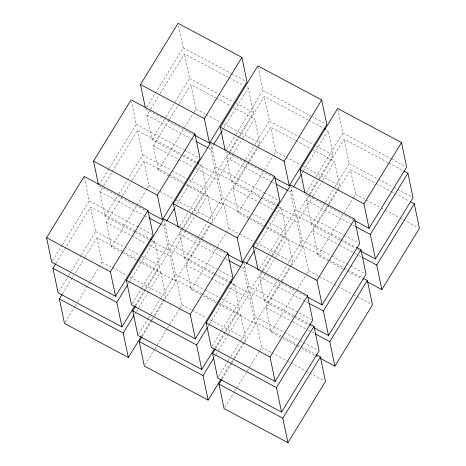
<?xml version="1.0" encoding="UTF-8"?>
<svg xmlns="http://www.w3.org/2000/svg" width="466" height="466" viewBox="0 0 466 466"><rect width="100%" height="100%" fill="white"/><g stroke="black" fill="none" stroke-linecap="round" stroke-linejoin="round"><path stroke-width="0.35" stroke-dasharray="2.33 1.75" d="M52.454 260.943L61.943 245.477M62.322 244.86L89.262 200.928L84.142 176.428M108.898 168.913L98.652 185.614L146.534 211.174M109.277 168.29L136.218 124.364L131.54 101.967M146.749 107.197L183.179 47.8L178.35 24.698M56.013 263.354L90.544 207.055L134.592 230.565M135.058 232.26L105.054 216.241L99.934 191.742L103.347 186.173M103.726 185.555L137.499 130.492L180.913 153.663M182.014 155.696L152.009 139.678L146.889 115.178L150.308 109.609M150.687 108.992L159.791 94.144M160.17 93.52L184.454 53.928L228.509 77.438M58.856 291.57L68.339 276.099M68.718 275.482L70.995 271.771M71.374 271.154L80.863 255.683M81.241 255.065L95.658 231.555L90.544 207.055M105.054 216.241L118.335 194.59M118.714 193.967L142.619 154.992L137.499 130.492M152.009 139.678L165.669 117.403M166.047 116.785L174.773 102.555M175.158 101.938L189.575 78.428L184.454 53.928M62.409 293.982L72.277 277.893M72.655 277.276L73.797 275.423M75.311 272.948L84.8 257.477M85.179 256.859L96.94 237.677L121.842 250.97M122.942 253.003L111.45 246.869L106.33 222.369L122.267 196.384M122.645 195.761L131.756 180.913M132.134 180.295L143.895 161.114L168.797 174.406M183.307 183.592L158.405 170.306L153.291 145.806L169.228 119.82M169.607 119.197L178.711 104.349M179.09 103.732L190.856 84.55L215.752 97.843M65.252 322.192L74.741 306.727M75.119 306.11L77.397 302.399M77.775 301.776L89.915 281.977M90.293 281.359L102.06 262.183L96.94 237.677M111.45 246.869L149.015 185.619L143.895 161.114M158.405 170.306L184.21 128.232M184.588 127.614L193.693 112.766M194.077 112.149L195.97 109.05L190.856 84.55M128.202 283.823L129.344 281.965M129.723 281.348L154.386 241.132L152.469 240.107M151.66 241.12L168.896 250.318L163.776 225.818L166.432 221.49M175.158 207.259L176.678 204.784M177.057 204.166L201.341 164.568L199.425 163.543M198.615 164.556L215.851 173.754L210.731 149.254L213.387 144.92M222.119 130.696L223.633 128.22M224.012 127.597L248.296 88.004L245.745 86.641M132.257 303.541L141.746 288.07M142.124 287.452L169.065 243.526L164.242 220.424M179.596 226.354L178.455 228.212L226.336 253.772M179.975 225.736L188.701 211.506M189.08 210.888L216.02 166.962L211.343 144.559M226.552 149.79L235.656 134.942M236.041 134.325L262.981 90.398L258.152 67.296M135.216 305.23L159.506 265.632L154.386 241.132M168.896 250.318L191.66 213.195M192.039 212.578L206.461 189.068L201.341 164.568M215.851 173.754L229.132 152.102M229.511 151.479L253.417 112.504L248.296 88.004M135.816 305.952L145.683 289.864M146.062 289.246L170.346 249.648L214.395 273.163M213.585 274.171L184.856 258.84L179.736 234.34L183.15 228.771M183.534 228.148L217.302 173.084L260.715 196.256M260.541 197.607L231.812 182.276L226.692 157.77L230.111 152.207M230.489 151.584L239.594 136.736M239.973 136.119L264.257 96.52L308.311 120.036M134.598 314.445L136.119 311.97M136.497 311.352L138.396 308.259M138.775 307.642L160.782 271.76L139.713 260.511M138.903 261.519L175.292 280.946L170.172 256.446L186.109 230.46M186.493 229.837L195.598 214.989M195.976 214.372L207.737 195.19L186.674 183.948M186.499 185.299L222.247 204.382L217.133 179.882L233.07 153.897M233.449 153.273L242.553 138.425M242.932 137.808L254.698 118.626L233.629 107.384M138.658 334.163L148.141 318.697M148.526 318.08L150.798 314.364M151.182 313.746L160.665 298.281M161.044 297.663L175.466 274.148L170.346 249.648M184.856 258.84L198.137 237.182M198.516 236.565L207.62 221.717M207.999 221.1L222.422 197.584L217.302 173.084M231.812 182.276L245.471 160.001M245.85 159.384L254.582 145.153M254.96 144.536L269.377 121.02L264.257 96.52M141.617 335.852L151.1 320.387M151.485 319.769L153.757 316.059M154.141 315.435L165.902 296.26L160.782 271.76M175.292 280.946L201.096 238.872M201.475 238.254L212.857 219.696L207.737 195.19M222.247 204.382L248.43 161.69M248.809 161.073L257.541 146.842M257.919 146.225L259.812 143.132L254.698 118.626M142.212 336.58L152.079 320.492M152.458 319.874L153.599 318.016M155.114 315.54L164.603 300.075M164.981 299.457L176.742 280.276L201.644 293.568M200.829 294.576L191.252 289.462L186.132 264.962L202.069 238.976M202.454 238.359L211.558 223.511M211.937 222.894L223.697 203.712L248.599 216.999M263.109 226.191L238.208 212.898L233.093 188.398L249.03 162.413M249.409 161.795L258.135 147.565M258.514 146.947L270.659 127.148L295.555 140.435M145.054 364.791L154.543 349.325M154.922 348.702L156.821 345.609M157.199 344.991L167.061 328.909M167.445 328.285L169.339 325.192M169.717 324.575L179.585 308.486M179.963 307.869L181.862 304.776L176.742 280.276M191.252 289.462L217.436 246.776M217.814 246.153L228.818 228.212L223.697 203.712M238.208 212.898L264.012 170.83M264.391 170.207L273.501 155.359M273.88 154.741L275.773 151.648L270.659 127.148M208.005 326.416L209.147 324.563M209.525 323.94L234.188 283.724L232.272 282.705M231.462 283.712L248.698 292.916L243.578 268.416L246.234 264.082M254.96 249.852L256.481 247.376M256.859 246.759L281.144 207.16L279.227 206.141M278.418 207.149L295.654 216.352L290.534 191.852L293.19 187.518M301.921 173.288L303.057 171.43M303.436 170.812L328.099 130.596L326.188 129.577M212.065 346.133L221.548 330.668M221.927 330.05L248.867 286.118L244.044 263.022M259.399 268.952L258.263 270.81L306.145 296.364M259.778 268.334L268.503 254.104M268.882 253.487L295.828 209.554L291.145 187.157M306.354 192.388L315.465 177.54M315.843 176.917L342.784 132.991L337.955 109.889M215.024 347.822L239.308 308.23L234.188 283.724M248.698 292.916L262.358 270.641M262.737 270.024L271.462 255.793M271.847 255.176L286.264 231.66L281.144 207.16M295.654 216.352L308.935 194.695M309.313 194.077L318.424 179.229M318.802 178.612L333.219 155.096L328.099 130.596M215.618 348.545L225.486 332.462M225.864 331.844L250.149 292.246L294.197 315.756M293.388 316.769L264.659 301.432L259.539 276.932L262.952 271.363M263.337 270.746L272.062 256.516M272.441 255.898L297.104 215.682L340.518 238.854M340.343 240.206L311.614 224.868L306.494 200.368L309.913 194.8M310.292 194.182L319.396 179.334M319.775 178.717L344.059 139.118L388.114 162.628M214.407 357.043L215.542 355.185M215.921 354.568L218.199 350.857M218.577 350.24L228.445 334.151M228.823 333.534L240.584 314.352L219.515 303.11M218.705 304.117L255.094 323.538L249.98 299.038L265.917 273.053M266.296 272.435L275.022 258.205M275.4 257.587L287.545 237.788L266.476 226.54M266.302 227.891L302.055 246.974L296.935 222.474L312.872 196.489M313.251 195.871L322.356 181.024M322.734 180.406L334.501 161.224L313.432 149.976M218.461 376.761L227.944 361.29M228.328 360.672L230.6 356.962M230.985 356.344L240.468 340.873M240.846 340.256L255.269 316.746L250.149 292.246M264.659 301.432L277.94 279.781M278.319 279.157L287.423 264.309M287.807 263.692L302.224 240.182L297.104 215.682M311.614 224.868L325.274 202.594M325.652 201.976L334.384 187.746M334.763 187.128L349.18 163.618L344.059 139.118M221.42 378.45L230.909 362.985M231.287 362.362L233.565 358.651M233.944 358.034L245.704 338.852L240.584 314.352M255.094 323.538L280.899 281.47M281.278 280.852L290.382 265.999M290.767 265.381L292.66 262.288L287.545 237.788M302.055 246.974L328.233 204.289M328.612 203.665L337.343 189.435M337.722 188.817L339.621 185.724L334.501 161.224M222.014 379.173L231.503 363.707M231.882 363.09L234.159 359.373M234.538 358.756L244.405 342.667M244.784 342.05L256.545 322.874L281.447 336.161M280.631 337.168L271.055 332.06L265.94 307.56L281.878 281.575M282.256 280.957L291.361 266.103M291.739 265.486L303.506 246.31L328.402 259.597M342.912 268.783L318.016 255.496L312.896 230.996L328.833 205.011M329.212 204.388L350.461 169.74L375.357 183.033M224.857 407.389L234.346 391.918M234.724 391.3L246.869 371.501M247.248 370.884L249.141 367.791M249.526 367.173L259.387 351.084M259.766 350.467L261.665 347.374L256.545 322.874M271.055 332.06L297.238 289.369M297.617 288.751L306.343 274.521M306.727 273.903L308.62 270.81L303.506 246.31M318.016 255.496L343.815 213.422M344.193 212.805L353.304 197.957M353.682 197.339L355.581 194.246L350.461 169.74M183.179 47.8L231.06 73.36M231.695 73.698L245.739 81.195M262.981 90.398L310.863 115.952M311.498 116.296L325.548 123.793M342.784 132.991L390.665 158.551M391.3 158.889L405.35 166.385M229.144 77.781L243.194 85.278M308.946 120.374L322.996 127.87M388.755 162.972L402.799 170.469M189.575 78.428L218.304 93.759M218.944 94.103L233.623 101.938M236.18 103.301L253.417 112.504M269.377 121.02L298.106 136.357M298.747 136.695L313.432 144.536M315.983 145.899L333.219 155.096M349.18 163.618L377.909 178.95M378.549 179.294L393.234 187.128M393.869 187.472L397.061 189.173M397.702 189.516L411.746 197.013M216.393 98.18L231.072 106.021M296.195 140.779L310.88 148.613M375.998 183.371L390.683 191.211M391.318 191.549L409.195 201.091M195.97 109.05L205.547 114.164M206.188 114.502L220.872 122.342M223.424 123.706L259.812 143.132M275.773 151.648L285.349 156.762M285.99 157.1L300.675 164.941M303.226 166.304L339.621 185.724M355.581 194.246L380.477 207.533M381.118 207.877L384.31 209.578M384.945 209.921L399.63 217.756M400.271 218.1L402.822 219.463M403.463 219.801L418.142 227.641M145.613 109.05L193.495 134.61M225.416 151.648L273.297 177.202M305.218 194.24L353.1 219.801M146.889 115.178L190.944 138.687M191.578 139.031L195.411 141.076M208.82 148.229L210.731 149.254M226.692 157.77L272.022 181.967M272.662 182.311L275.214 183.674M288.623 190.827L290.534 191.852M306.494 200.368L351.824 224.565M352.465 224.903L355.016 226.266M136.218 124.364L184.099 149.924M184.74 150.262L199.425 158.102M216.02 166.962L263.902 192.516M264.542 192.86L279.227 200.695M295.828 209.554L343.71 235.114M344.345 235.452L359.03 243.293M183.464 155.027L196.233 161.842M263.267 197.619L276.676 204.778M341.159 239.192L355.838 247.032M182.655 156.034L196.058 163.193M261.181 197.951L275.866 205.786M340.984 240.543L355.028 248.04M357.579 249.403L359.496 250.428M153.291 145.806L178.187 159.092M178.828 159.436L193.506 167.271M196.064 168.634L217.133 179.882M233.093 188.398L259.265 202.372M259.906 202.71L273.315 209.869M275.866 211.232L296.935 222.474M312.896 230.996L339.067 244.965M339.708 245.308L354.393 253.143M355.028 253.487L358.22 255.187M358.861 255.531L361.418 256.894M142.619 154.992L171.348 170.323M171.983 170.667L186.668 178.501M189.225 179.864L206.461 189.068M222.422 197.584L251.151 212.921M251.786 213.259L266.47 221.1M269.028 222.463L286.264 231.66M302.224 240.182L330.953 255.514M331.594 255.857L350.106 265.742M350.747 266.08L365.426 273.921M169.432 174.744L184.117 182.585M249.24 217.342L263.919 225.177M329.043 259.941L343.722 267.775M344.362 268.119L347.554 269.82M348.195 270.163L362.874 277.998M343.553 269.127L346.745 270.828M347.38 271.171L361.424 278.668M362.065 279.006L365.897 281.05M149.015 185.619L173.917 198.906M176.468 200.269L212.857 219.696M228.818 228.212L253.72 241.505M256.271 242.868L292.66 262.288M308.62 270.81L333.522 284.097M334.157 284.441L337.349 286.141M337.99 286.485L352.675 294.32M353.31 294.663L356.502 296.364M357.142 296.708L371.827 304.543M99.934 191.742L143.982 215.257M144.623 215.595L148.456 217.639M161.859 224.798L163.776 225.818M179.736 234.34L225.066 258.531M225.701 258.875L228.258 260.238M241.662 267.391L243.578 268.416M259.539 276.932L304.869 301.129M305.504 301.467L308.061 302.83M89.262 200.928L151.829 234.322M169.065 243.526L231.631 276.921M248.867 286.118L311.434 319.513M135.233 230.909L149.918 238.743M215.036 273.501L229.08 280.998M294.838 316.099L308.882 323.596M135.699 232.598L149.103 239.757M214.22 274.515L228.905 282.349M294.029 317.107L308.708 324.948M309.348 325.285L311.9 326.649M106.33 222.369L145.916 243.497M149.108 245.198L170.172 256.446M186.132 264.962L226.354 286.433M228.911 287.796L249.98 299.038M265.94 307.56L292.112 321.528M292.753 321.872L307.438 329.707M308.073 330.05L311.265 331.751M311.905 332.095L314.457 333.458M95.658 231.555L124.387 246.887M125.028 247.23L139.713 255.065M142.264 256.428L159.506 265.632M175.466 274.148L204.195 289.485M204.83 289.829L219.515 297.663M222.066 299.026L239.308 308.23M255.269 316.746L283.998 332.083M284.633 332.421L299.318 340.262M299.958 340.599L317.835 350.141M122.476 251.308L137.161 259.148M202.279 293.906L216.964 301.747M282.081 336.504L296.766 344.339M297.407 344.683L300.599 346.384M301.234 346.727L315.284 354.224M123.583 253.341L136.352 260.156M203.386 295.939L216.154 302.754M283.188 338.532L295.957 345.347M296.592 345.69L299.149 347.053M301.7 348.417L315.109 355.57M315.744 355.913L318.936 357.614M102.06 262.183L111.636 267.292M112.271 267.635L126.956 275.47M130.148 277.177L165.902 296.26M181.862 304.776L191.439 309.89M192.079 310.228L206.758 318.068M209.95 319.769L245.704 338.852M261.665 347.374L271.241 352.482M271.882 352.826L286.561 360.661M287.202 361.004L290.394 362.705M291.034 363.049L305.719 370.884M306.354 371.227L324.231 380.769"/><path stroke-width="0.7" d="M46.577 237.677L84.142 176.428L147.984 210.504L153.104 235.004L115.539 296.26L51.697 262.183L46.577 237.677L110.419 271.754L115.539 296.26M98.361 184.216L93.538 161.114L131.103 99.864L194.945 133.94L200.06 158.44L162.494 219.69L147.815 211.855M145.316 107.652L140.493 84.55L178.059 23.3L241.901 57.376L247.021 81.876L209.455 143.126L194.771 135.291M134.837 305.847L121.941 326.882L58.093 292.805L52.978 268.305L55.635 263.977M141.239 336.475L128.336 357.509L64.494 323.433L59.374 298.933L62.03 294.599M110.419 271.754L147.984 210.504M162.494 219.69L157.38 195.19L194.945 133.94M209.455 143.126L204.335 118.626L241.901 57.376M126.379 280.276L163.945 219.026L227.792 253.102L232.907 277.602L195.341 338.852L131.499 304.776L126.379 280.276L190.227 314.352L195.341 338.852M178.163 226.814L173.34 203.712L210.906 142.462L274.748 176.538L279.868 201.038L242.303 262.288L227.618 254.453M225.119 150.25L220.296 127.148L257.861 65.898L321.703 99.974L326.823 124.474L289.258 185.724L274.573 177.884M121.941 326.882L116.82 302.382L127.445 285.058M166.811 220.867L174.4 208.494M213.766 144.303L221.734 131.313M214.261 349.063L201.743 369.48L137.901 335.404L132.781 310.904L135.437 306.57M128.336 357.509L123.216 333.009L133.841 315.686M220.663 379.685L208.139 400.102L144.297 366.026L139.177 341.526L141.833 337.198M190.227 314.352L227.792 253.102M242.303 262.288L237.182 237.788L274.748 176.538M289.258 185.724L284.138 161.224L321.703 99.974M206.188 322.868L243.753 261.618L307.595 295.694L312.709 320.194L275.144 381.45L211.302 347.374L206.188 322.868L270.03 356.95L275.144 381.45M257.966 269.406L253.143 246.304L290.708 185.054L354.55 219.131L359.67 243.631L322.105 304.886L308.055 297.39M304.927 192.842L300.098 169.74L337.664 108.491L401.506 142.567L406.626 167.067L369.06 228.323L355.016 220.826M201.743 369.48L196.623 344.98L207.248 327.656M246.613 263.465L254.203 251.092M293.574 186.901L301.158 174.529M309.523 323.934L313.991 326.322L319.111 350.822L281.546 412.072L217.704 377.996L212.583 353.496L215.24 349.168M208.139 400.102L203.019 375.602L213.644 358.278M315.919 354.562L320.387 356.95L325.507 381.45L287.941 442.7L224.099 408.624L218.979 384.124L221.635 379.79M270.03 356.95L307.595 295.694M322.105 304.886L316.985 280.381L354.55 219.131M369.06 228.323L363.94 203.817L401.506 142.567M281.546 412.072L276.425 387.572L313.991 326.322M313.816 327.674L328.501 335.508L323.381 311.008L360.946 249.759L356.478 247.37M360.771 251.11L375.456 258.945L370.342 234.445L407.907 173.195L404.074 171.15M328.501 335.508L366.066 274.258L360.946 249.759M375.456 258.945L413.022 197.695L407.907 173.195M287.941 442.7L282.821 418.2L320.387 356.95M320.218 358.296L334.897 366.136L329.782 341.636L367.348 280.386L363.515 278.342M367.173 281.732L381.858 289.572L376.738 265.072L414.303 203.817L410.47 201.772M334.897 366.136L372.462 304.886L367.348 280.386M381.858 289.572L419.423 228.323L414.303 203.817M324.272 128.552L325.548 129.233M140.493 84.55L204.335 118.626M220.296 127.148L284.138 161.224M300.098 169.74L363.94 203.817M196.687 141.757L208.18 147.891M275.855 184.012L287.982 190.489M355.657 226.61L370.342 234.445M197.508 162.523L198.79 163.205M277.317 205.116L278.592 205.797M362.053 257.232L376.738 265.072M93.538 161.114L157.38 195.19M173.34 203.712L237.182 237.788M253.143 246.304L316.985 280.381M149.091 217.983L161.224 224.455M228.893 260.576L240.386 266.709M308.696 303.174L323.381 311.008M150.553 239.087L151.829 239.769M229.721 281.342L231.637 282.361M315.098 333.796L329.782 341.636M52.978 268.305L116.82 302.382M132.781 310.904L196.623 344.98M212.583 353.496L276.425 387.572M59.374 298.933L123.216 333.009M139.177 341.526L203.019 375.602M218.979 384.124L282.821 418.2"/></g></svg>
